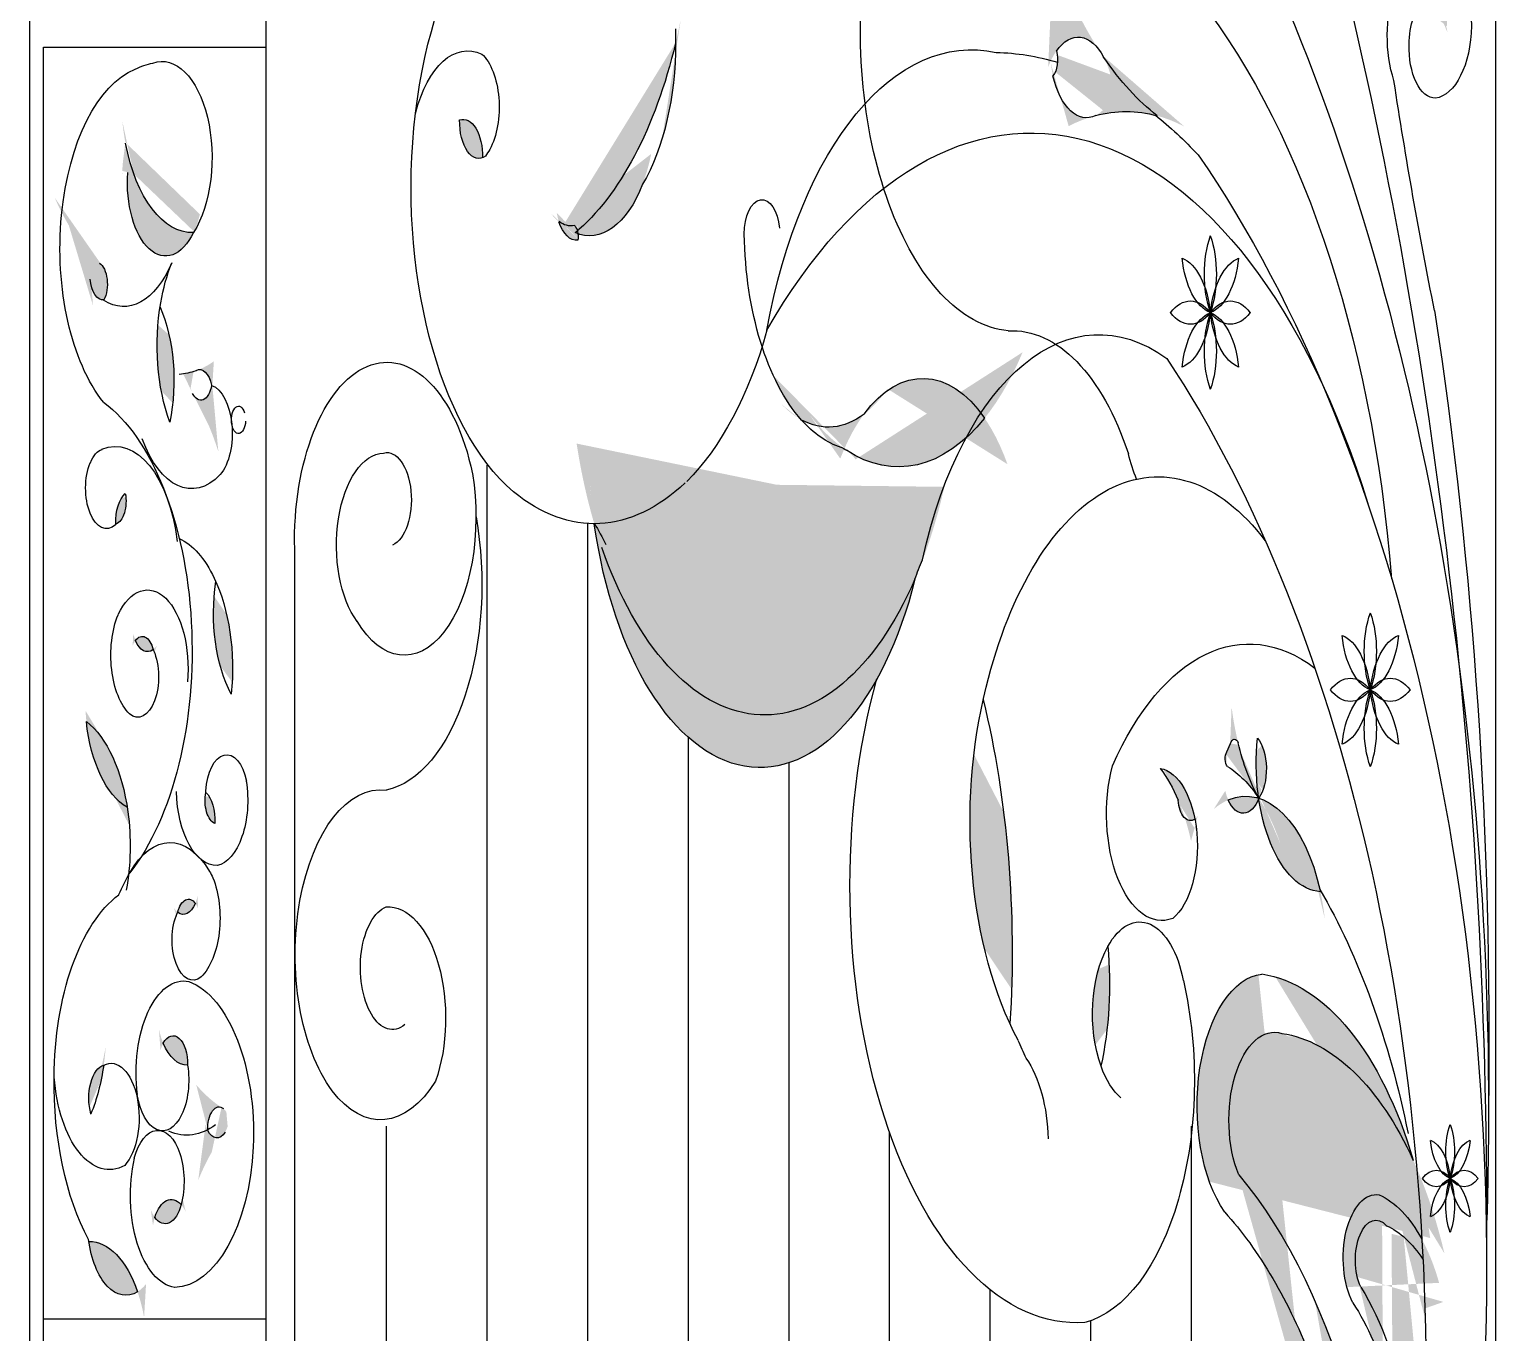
# Model space of a CAD drawing. Extents: x 12262 to 40734, y 30451 to 49613.
# Drawn here: x 37841 to 38876, y 33271 to 34187 of the extents above; entities that cross this region are included whole.
import ezdxf

# ---------------------------------------------------------------- set-up
doc = ezdxf.new("R2010")
doc.units = 0
doc.header["$LTSCALE"] = 0.85
doc.header["$MEASUREMENT"] = 0
doc.layers.get('0').update_dxf_attribs({"linetype": 'CONTINUOUS'})

# ---------------------------------------------------------------- blocks, each defined once
blk = doc.blocks.new('A$C0F9C46A4')
h = blk.add_hatch(color=256)
edge = h.paths.add_edge_path()
edge.add_ellipse((737.3, 2293.4), major_axis=(0, 49.7), ratio=0.517647, start_angle=315.8629, end_angle=396.5573, ccw=False)
edge.add_ellipse((852.4, 2575.7), major_axis=(0, 310), ratio=0.517647, start_angle=142.7199, end_angle=158.2011)
edge.add_ellipse((771, 1989.3), major_axis=(0, 301.5), ratio=0.517647, start_angle=351.9864, end_angle=367.8958)
edge.add_ellipse((743.1, 2336.1), major_axis=(0, 49.7), ratio=0.517647, start_angle=113.9706, end_angle=194.665, ccw=False)
edge.add_ellipse((716.1, 2327), major_axis=(0, 13), ratio=0.517647, start_angle=211.2447, end_angle=299.2831)
h = blk.add_hatch(color=256)
edge = h.paths.add_edge_path()
edge.add_ellipse((385.7, 2339.1), major_axis=(0, 132.5), ratio=0.517647, start_angle=221.3677, end_angle=270, ccw=False)
edge.add_ellipse((393.7, 2293.4), major_axis=(0, 89.9), ratio=0.517647, start_angle=167.4669, end_angle=233.2769, ccw=False)
edge.add_ellipse((329, 2450.1), major_axis=(0, 266.3), ratio=0.517647, start_angle=203.3533, end_angle=245.3523)
h = blk.add_hatch(color=256)
edge = h.paths.add_edge_path()
edge.add_ellipse((991.3, 2370.1), major_axis=(0, 13.2), ratio=0.517647, start_angle=95.2382, end_angle=160.4268, ccw=False)
edge.add_ellipse((979.3, 2353.6), major_axis=(0, 18.3), ratio=0.517647, start_angle=-33.2778, end_angle=-15.6528)
edge.add_ellipse((989.3, 2336.7), major_axis=(0, 37.5), ratio=0.517647, start_angle=370.3588, end_angle=382.5987, ccw=False)
edge.add_ellipse((985.9, 2352.8), major_axis=(0, 20.7), ratio=0.517647, start_angle=259.3662, end_angle=360.5884, ccw=False)
edge.add_ellipse((989.6, 2343.2), major_axis=(0, 14.5), ratio=0.517647, start_angle=-66.4212, end_angle=4.2401)
h = blk.add_hatch(color=256)
edge = h.paths.add_edge_path()
edge.add_ellipse((108.8, 2240.1), major_axis=(0, 84.6), ratio=0.517647, start_angle=70.415, end_angle=83.8791)
edge.add_line((65.3, 2249.1), (73.4, 2246.8))
edge.add_ellipse((114.2, 2301.8), major_axis=(0, 96.1), ratio=0.517647, start_angle=110.2885, end_angle=124.9097, ccw=False)
edge = h.paths.add_edge_path()
edge.add_line((73.4, 2246.8), (69.1, 2248))
edge.add_ellipse((95.7, 2241), major_axis=(0, 51.8), ratio=0.517647, start_angle=82.236, end_angle=227.0705)
edge.add_ellipse((114.2, 2301.8), major_axis=(0, 96.1), ratio=0.517647, start_angle=124.9097, end_angle=181.2923, ccw=False)
h = blk.add_hatch(color=256)
edge = h.paths.add_edge_path()
edge.add_ellipse((304.9, 2258.8), major_axis=(0, 26.5), ratio=0.517647, start_angle=268.9688, end_angle=370.3608, ccw=False)
edge.add_ellipse((315.9, 2283.8), major_axis=(0, 26), ratio=0.517647, start_angle=87.6205, end_angle=191.7092, ccw=False)
h = blk.add_hatch(color=256)
edge = h.paths.add_edge_path()
edge.add_ellipse((380.9, 2258.4), major_axis=(0, 48), ratio=0.517647, start_angle=159.7506, end_angle=185.1398)
edge.add_ellipse((381.5, 2202.9), major_axis=(0, 8.28), ratio=0.517647, start_angle=299.371, end_angle=338.1852, ccw=False)
edge.add_ellipse((329, 2450.1), major_axis=(0, 266.3), ratio=0.517647, start_angle=203.3533, end_angle=204.0768, ccw=False)
edge.add_ellipse((393.7, 2293.4), major_axis=(0, 89.9), ratio=0.517647, start_angle=167.4669, end_angle=170.0117)
edge.add_ellipse((381.5, 2202.9), major_axis=(0, 8.28), ratio=0.517647, start_angle=252.4569, end_angle=283.4631, ccw=False)
edge.add_ellipse((384.5, 2228.4), major_axis=(0, 28.1), ratio=0.517647, start_angle=122.4402, end_angle=184.1412, ccw=False)
h = blk.add_hatch(color=256)
edge = h.paths.add_edge_path()
edge.add_ellipse((-34.5, 2133.4), major_axis=(0, 154.4), ratio=0.517647, start_angle=284.8676, end_angle=293.4104, ccw=False)
edge.add_ellipse((51.6, 2175.6), major_axis=(0, 17.2), ratio=0.517647, start_angle=98.6867, end_angle=184.557)
edge.add_ellipse((46.8, 2169.5), major_axis=(0, 15.4), ratio=0.517647, start_angle=223.9966, end_angle=342.0314)
edge.add_ellipse((85.2, 2339), major_axis=(0, 169.7), ratio=0.517647, start_angle=148.2218, end_angle=155.8541, ccw=False)
h = blk.add_hatch(color=256)
edge = h.paths.add_edge_path()
edge.add_ellipse((138.5, 2126.5), major_axis=(0, 94.1), ratio=0.517647, start_angle=73.5019, end_angle=125.0491, ccw=False)
edge.add_ellipse((60.5, 2101.9), major_axis=(0, 79.4), ratio=0.517647, start_angle=248.2277, end_angle=310.3233, ccw=False)
h = blk.add_hatch(color=256)
edge = h.paths.add_edge_path()
edge.add_ellipse((102.4, 2260.3), major_axis=(0, 154.4), ratio=0.517647, start_angle=182.0864, end_angle=190.6292)
edge.add_ellipse((119.7, 2092.2), major_axis=(0, 17.2), ratio=0.517647, start_angle=290.9398, end_angle=376.8101, ccw=False)
edge.add_ellipse((120.5, 2103.2), major_axis=(0, 15.4), ratio=0.517647, start_angle=133.4653, end_angle=251.5001, ccw=False)
edge.add_ellipse((57.8, 1963.3), major_axis=(0, 169.7), ratio=0.517647, start_angle=-40.3573, end_angle=-32.725)
h = blk.add_hatch(color=256)
edge = h.paths.add_edge_path()
edge.add_ellipse((628.1, 1963.6), major_axis=(0, 139.6), ratio=0.517647, start_angle=323.094, end_angle=394.9233, ccw=False)
edge.add_ellipse((610.9, 2257.7), major_axis=(0, 216.8), ratio=0.517647, start_angle=161.0328, end_angle=212.6763, ccw=False)
edge.add_ellipse((565, 2002.3), major_axis=(0, 53.5), ratio=0.517647, start_angle=340.2323, end_angle=348.4075)
edge.add_ellipse((583.5, 2209.1), major_axis=(0, 156.4), ratio=0.517647, start_angle=149.839, end_angle=170.8442, ccw=False)
edge.add_ellipse((561.6, 2202.5), major_axis=(0, 133.6), ratio=0.517647, start_angle=164.2667, end_angle=201.3202)
h = blk.add_hatch(color=256)
edge = h.paths.add_edge_path()
edge.add_ellipse((516.8, 2132.6), major_axis=(0, 266.1), ratio=0.517647, start_angle=119.6644, end_angle=230.1034)
edge.add_ellipse((513.6, 2062.9), major_axis=(0, 233.4), ratio=0.517647, start_angle=105.3956, end_angle=244.3722, ccw=False)
h = blk.add_hatch(color=256)
edge = h.paths.add_edge_path()
edge.add_line((405, 1986.5), (400.2, 1982.2))
edge.add_ellipse((513.6, 2062.9), major_axis=(0, 233.4), ratio=0.517647, start_angle=105.3956, end_angle=110.2161, ccw=False)
edge.add_ellipse((349.2, 1887.1), major_axis=(0, 146.8), ratio=0.517647, start_angle=312.6627, end_angle=320.8751, ccw=False)
h = blk.add_hatch(color=256)
edge = h.paths.add_edge_path()
edge.add_ellipse((59.5, 2016.8), major_axis=(0, 16.2), ratio=0.517647, start_angle=189.4538, end_angle=289.5011, ccw=False)
edge.add_ellipse((71.6, 2002.9), major_axis=(0, 20.9), ratio=0.517647, start_angle=22.9546, end_angle=96.0003, ccw=False)
h = blk.add_hatch(color=256)
edge = h.paths.add_edge_path()
edge.add_ellipse((94.1, 1899), major_axis=(0, 94.1), ratio=0.517647, start_angle=259.0901, end_angle=310.6373, ccw=False)
edge.add_ellipse((170.5, 1938.2), major_axis=(0, 79.4), ratio=0.517647, start_angle=73.8159, end_angle=135.9115, ccw=False)
h = blk.add_hatch(color=256)
edge = h.paths.add_edge_path()
edge.add_ellipse((79.3, 1905.6), major_axis=(0, 16.2), ratio=0.517647, start_angle=295.0917, end_angle=395.139, ccw=False)
edge.add_ellipse((83, 1931.9), major_axis=(0, 20.9), ratio=0.517647, start_angle=128.5925, end_angle=201.6382, ccw=False)
h = blk.add_hatch(color=256)
edge = h.paths.add_edge_path()
edge.add_ellipse((22.1, 1774.4), major_axis=(0, 94.1), ratio=0.517647, start_angle=286.7827, end_angle=338.3298, ccw=False)
edge.add_ellipse((80.3, 1877.8), major_axis=(0, 79.4), ratio=0.517647, start_angle=101.5085, end_angle=163.6041, ccw=False)
h = blk.add_hatch(color=256)
edge = h.paths.add_edge_path()
edge.add_ellipse((909.1, 1832.3), major_axis=(0, 90.1), ratio=0.517647, start_angle=105.6618, end_angle=178.098, ccw=False)
edge.add_ellipse((855.2, 1699.6), major_axis=(0, 109.8), ratio=0.517647, start_angle=292.867, end_angle=350.8928, ccw=False)
edge = h.paths.add_edge_path()
edge.add_ellipse((853.3, 1824), major_axis=(0, 26.6), ratio=0.517647, start_angle=130.6981, end_angle=232.7952, ccw=False)
edge.add_ellipse((855.2, 1699.6), major_axis=(0, 109.8), ratio=0.517647, start_angle=350.8928, end_angle=372.6004, ccw=False)
edge = h.paths.add_edge_path()
edge.add_ellipse((856.4, 1828.6), major_axis=(0, 25.5), ratio=0.517647, start_angle=216.1852, end_angle=328.0179, ccw=False)
edge.add_ellipse((909.1, 1832.3), major_axis=(0, 90.1), ratio=0.517647, start_angle=78.5413, end_angle=105.6618, ccw=False)
edge = h.paths.add_edge_path()
edge.add_ellipse((843.8, 1835.8), major_axis=(0, 6.21), ratio=0.517647, start_angle=38.5536, end_angle=152.3649, ccw=False)
edge.add_line((841.8, 1840.6), (844.5, 1846.5))
edge.add_ellipse((847.2, 1843.3), major_axis=(0, 6.21), ratio=0.517647, start_angle=305.3662, end_angle=419.1774, ccw=False)
edge.add_ellipse((912.5, 1903.9), major_axis=(0, 133.9), ratio=0.517647, start_angle=115.2313, end_angle=135.8007)
edge.add_ellipse((821.5, 1702.6), major_axis=(0, 133.9), ratio=0.517647, start_angle=-38.0697, end_angle=-17.5002)
h = blk.add_hatch(color=256)
edge = h.paths.add_edge_path()
edge.add_ellipse((771.9, 1791.6), major_axis=(0, 213.7), ratio=0.517647, start_angle=66.3691, end_angle=131.718, ccw=False)
edge.add_ellipse((473.8, 1700), major_axis=(0, 419.4), ratio=0.517647, start_angle=263.0783, end_angle=295.0088, ccw=False)
h = blk.add_hatch(color=256)
edge = h.paths.add_edge_path()
edge.add_ellipse((760.6, 1731.8), major_axis=(0, 117.7), ratio=0.517647, start_angle=-50.563, end_angle=-34.4221)
edge.add_ellipse((792.6, 1774.1), major_axis=(0, 55.1), ratio=0.517647, start_angle=290.4664, end_angle=355.0957, ccw=False)
edge.add_ellipse((816.2, 1808.9), major_axis=(0, 16.7), ratio=0.517647, start_angle=97.9291, end_angle=200.9916, ccw=False)
h = blk.add_hatch(color=256)
edge = h.paths.add_edge_path()
edge.add_ellipse((131.9, 1806.2), major_axis=(0, 16.2), ratio=0.517647, start_angle=68.7955, end_angle=168.8427, ccw=False)
edge.add_ellipse((119.5, 1793.1), major_axis=(0, 20.9), ratio=0.517647, start_angle=262.2962, end_angle=335.342, ccw=False)
h = blk.add_hatch(color=256)
edge = h.paths.add_edge_path()
edge.add_ellipse((111.8, 1720.8), major_axis=(0, 16.2), ratio=0.517647, start_angle=324.614, end_angle=424.6612, ccw=False)
edge.add_ellipse((108.2, 1747.2), major_axis=(0, 20.9), ratio=0.517647, start_angle=158.1147, end_angle=231.1605, ccw=False)
h = blk.add_hatch(color=256)
edge = h.paths.add_edge_path()
edge.add_ellipse((780.8, 1656.3), major_axis=(0, 64.5), ratio=0.517647, start_angle=42.6434, end_angle=124.7454, ccw=False)
edge.add_ellipse((683.5, 1677.1), major_axis=(0, 146.6), ratio=0.517647, start_angle=246.8969, end_angle=280.4919, ccw=False)
h = blk.add_hatch(color=256)
edge = h.paths.add_edge_path()
edge.add_ellipse((856.1, 1426.2), major_axis=(0, 259), ratio=0.517647, start_angle=299.4107, end_angle=355.5771, ccw=False)
edge.add_ellipse((869.7, 1378), major_axis=(0, 265.5), ratio=0.517647, start_angle=311.3249, end_angle=355.4645)
edge.add_ellipse((875.3, 1581.6), major_axis=(0, 61.9), ratio=0.517647, start_angle=-9.4163, end_angle=128.4746)
edge.add_ellipse((734.4, 1177.6), major_axis=(0, 428.6), ratio=0.517647, start_angle=266.688, end_angle=328.5386, ccw=False)
edge.add_ellipse((776.1, 1163.6), major_axis=(0, 347.5), ratio=0.517647, start_angle=268.2253, end_angle=315.483)
edge.add_ellipse((740.4, 1178.1), major_axis=(0, 390), ratio=0.517647, start_angle=306.737, end_angle=330.3201)
edge.add_ellipse((869, 1591.6), major_axis=(0, 92.9), ratio=0.517647, start_angle=3.078, end_angle=143.4619, ccw=False)
h = blk.add_hatch(color=256)
edge = h.paths.add_edge_path()
edge.add_ellipse((110.7, 1661.5), major_axis=(0, 41.2), ratio=0.517647, start_angle=128.6408, end_angle=181.1565, ccw=False)
edge.add_ellipse((101, 1621.4), major_axis=(0, 19.6), ratio=0.517647, start_angle=266.8954, end_angle=402.9019, ccw=False)
h = blk.add_hatch(color=256)
edge = h.paths.add_edge_path()
edge.add_ellipse((2.6, 1647.4), major_axis=(0, 99.6), ratio=0.517647, start_angle=231.9417, end_angle=254.2213, ccw=False)
edge.add_ellipse((53.8, 1597.2), major_axis=(0, 23.3), ratio=0.517647, start_angle=7.3111, end_angle=118.8519, ccw=False)
h = blk.add_hatch(color=256)
edge = h.paths.add_edge_path()
edge.add_ellipse((181.7, 1444.5), major_axis=(0, 154.4), ratio=0.517647, start_angle=25.0259, end_angle=33.5687)
edge.add_ellipse((131.8, 1586.3), major_axis=(0, 17.2), ratio=0.517647, start_angle=133.8793, end_angle=219.7496, ccw=False)
edge.add_ellipse((133.3, 1575.6), major_axis=(0, 15.4), ratio=0.517647, start_angle=-23.5952, end_angle=94.4396, ccw=False)
edge.add_ellipse((162.8, 1751.6), major_axis=(0, 169.7), ratio=0.517647, start_angle=162.5822, end_angle=170.2145)
h = blk.add_hatch(color=256)
edge = h.paths.add_edge_path()
edge.add_ellipse((95.4, 1533), major_axis=(0, 24.2), ratio=0.517647, start_angle=145.0374, end_angle=243.6271, ccw=False)
edge.add_ellipse((99.8, 1499.7), major_axis=(0, 26.2), ratio=0.517647, start_angle=329.8512, end_angle=418.8133, ccw=False)
h = blk.add_hatch(color=256)
edge = h.paths.add_edge_path()
edge.add_ellipse((946.7, 1483.3), major_axis=(0, 28), ratio=0.517647, start_angle=-30.5551, end_angle=132.5668, ccw=False)
edge.add_ellipse((939.2, 1383.3), major_axis=(0, 127.4), ratio=0.517647, start_angle=322.0947, end_angle=346.9412, ccw=False)
edge.add_ellipse((509.1, 1396.6), major_axis=(0, 913.3), ratio=0.517647, start_angle=263.4916, end_angle=275.4795, ccw=False)
edge.add_line((978.8, 1293.1), (973.9, 1294.2))
edge.add_ellipse((867.6, 1306.7), major_axis=(0, 205.7), ratio=0.517647, start_angle=266.5108, end_angle=320.0153)
edge = h.paths.add_edge_path()
edge.add_line((973.9, 1294.2), (973.2, 1294.3))
edge.add_ellipse((886.9, 1294.3), major_axis=(0, 166.8), ratio=0.517647, start_angle=270, end_angle=306.9597)
edge.add_ellipse((870.5, 1306.1), major_axis=(0, 187.2), ratio=0.517647, start_angle=-61.7863, end_angle=-38.2033)
edge.add_ellipse((946.7, 1484.7), major_axis=(0, 44.6), ratio=0.517647, start_angle=-5.4453, end_angle=134.9386, ccw=False)
edge.add_ellipse((934.5, 1408), major_axis=(0, 124.3), ratio=0.517647, start_angle=316.3199, end_angle=347.0538, ccw=False)
edge.add_ellipse((509.1, 1396.6), major_axis=(0, 913.3), ratio=0.517647, start_angle=275.4795, end_angle=276.3665, ccw=False)
edge.add_ellipse((939.2, 1383.3), major_axis=(0, 127.4), ratio=0.517647, start_angle=-37.9053, end_angle=-13.0588)
edge.add_ellipse((946.7, 1483.3), major_axis=(0, 28), ratio=0.517647, start_angle=-30.5551, end_angle=132.5668)
edge.add_ellipse((867.6, 1306.7), major_axis=(0, 205.7), ratio=0.517647, start_angle=266.5108, end_angle=320.0153, ccw=False)
h = blk.add_hatch(color=256)
edge = h.paths.add_edge_path()
edge.add_ellipse((41.9, 1417.4), major_axis=(0, 79), ratio=0.517647, start_angle=303.461, end_angle=360.2587, ccw=False)
edge.add_ellipse((67.7, 1510.7), major_axis=(0, 52.2), ratio=0.517647, start_angle=105.8392, end_angle=197.8805, ccw=False)
for p, q in [((1030.7, 2743.1), (1030.7, 0)), ((9.9, 2336.1), (166.3, 2336.1)), ((9.9, 2336.1), (166.3, 2336.1)), ((9.9, 2336.1), (166.3, 2336.1)), ((9.9, 19.1), (9.9, 2336.1)), ((9.9, 19.1), (9.9, 2336.1)), ((9.9, 19.1), (9.9, 2336.1)), ((321.6, 2042.1), (321.6, 1333.5)), ((392.3, 2001.1), (392.3, 1333.5)), ((186.4, 1983.1), (186.4, 0)), ((186.4, 1983.1), (186.4, 0)), ((463.1, 1850.9), (463.1, 1333.5)), ((841.8, 1840.6), (844.5, 1846.5)), ((533.8, 1832.8), (533.8, 1333.5)), ((250.9, 1577.5), (250.9, 1333.5)), ((816.7, 1577.5), (816.7, 1333.5)), ((604.5, 1573.5), (604.5, 1333.5)), ((675.3, 1462.5), (675.3, 1333.5)), ((165.7, 1441.6), (9.4, 1441.6)), ((746, 1440.6), (746, 1333.5))]:
    blk.add_line(p, q)
at = {"linetype": 'Continuous', "ltscale": 1.5}
for p, q in [((0, 2355.3), (0, 0)), ((166.3, 2355.3), (166.3, 0))]:
    blk.add_line(p, q, dxfattribs=at)
at = {"extrusion": (0, 0, -1)}
for centre, major_axis, start_param, end_param in [((651.1, 1870), (0, 599.4), -0.30036, 1.416112), ((389.3, 2237.1), (0, 233.7), 3.558082, 6.319421), ((-42.2, 1511.2), (0, 2060.5), 1.092716, 1.58744), ((693.9, 2348.3), (0, 212), 3.194448, 5.000864), ((985.6, 2344.3), (0, 59.9), 4.154531, 6.408787), ((986.8, 2352.1), (0, 52), 0.101291, 3.081981), ((387.7, 1589.9), (0, 1232.7), 0.855403, 1.634657), ((989.3, 2336.7), (0, 37.5), -1.538896, -0.477051), ((385.7, 2339.1), (0, 132.5), 1.49612, 1.570796), ((662.3, 2039.9), (0, 294.3), -1.234708, 0.113913), ((737.3, 2293.4), (0, 49.7), -0.638045, 0.770338), ((93.3, 2258.3), (0, 67.7), -0.186508, 2.460398), ((308.1, 2254.3), (0, 79.2), -1.1102, 0.242635), ((308.9, 2294), (0, 41.2), 0.442205, 2.38288), ((329, 2450.1), (0, 266.3), 2.000979, 2.734), ((385.7, 2339.1), (0, 132.5), 1.570796, 2.419591), ((676.2, 1748.2), (0, 584.2), 0.011498, 0.154585), ((716.1, 2327), (0, 13), 1.059709, 2.596269), ((988.4, 2335.9), (0, 35.7), 3.140389, 4.766815), ((88.1, 2194.7), (0, 128.7), 3.712647, 6.074799), ((96.5, 2145.2), (0, 180.6), -0.239249, -0.10426), ((852.4, 2575.7), (0, 310), 3.522056, 3.792254), ((743.1, 2336.1), (0, 49.7), 2.88564, 4.294024), ((1979.7, 2894.3), (0, 2055.3), 4.34227, 4.425433), ((704, 1743.5), (0, 532.2), -0.738696, 1.035172), ((771, 1989.3), (0, 301.5), -0.137808, 0.139863), ((315.9, 2283.8), (0, 26), 2.787514, 4.75392), ((304.9, 2258.8), (0, 26.5), -0.180831, 1.588794), ((676.2, 1748.2), (0, 584.2), 0.391369, 0.501775), ((114.2, 2301.8), (0, 96.1), 3.119038, 4.358287), ((308.9, 2294), (0, 41.2), 2.38288, 2.563503), ((517.2, 1476.9), (0, 979.7), 0.643948, 2.734002), ((95.7, 2241), (0, 51.8), 2.320058, 4.847897), ((393.7, 2293.4), (0, 89.9), 2.211735, 3.360337), ((515, 2204.8), (0, 24.1), 4.707291, 7.688356), ((384.5, 2228.4), (0, 28.1), 3.069314, 4.146201), ((380.9, 2258.4), (0, 48), 3.051887, 3.495011), ((381.5, 2202.9), (0, 8.28), 0.380741, 1.876981), ((583.5, 2209.1), (0, 156.4), 3.668002, 4.683713), ((851.2, 2176.5), (0, 48.6), 4.121913, 5.302865), ((809.3, 2176.5), (0, 48.6), 0.98032, 2.161272), ((805.5, 2140), (0, 48.6), 0.194922, 1.375874), ((835.1, 2197.1), (0, 48.6), 3.336515, 4.517467), ((855, 2140), (0, 48.6), -1.375874, -0.194922), ((825.4, 2197.1), (0, 48.6), 1.765718, 2.946671), ((46.8, 2169.5), (0, 15.4), 0.313611, 2.373706), ((66.2, 2238.6), (0, 84.9), 2.262328, 3.467722), ((138.5, 2126.5), (0, 94.1), -1.247843, -0.913931), ((51.6, 2175.6), (0, 17.2), 3.062059, 4.560778), ((751.9, 1873), (0, 260.9), -1.166332, 0.361305), ((138.5, 2126.5), (0, 94.1), 4.100667, 5.035342), ((816.2, 2109), (0, 48.6), -0.590476, 0.590476), ((844.3, 2109), (0, 48.6), -0.590476, 0.590476), ((60.5, 2101.9), (0, 79.4), 0.867022, 1.950794), ((816.2, 2189.8), (0, 48.6), 2.551117, 3.732069), ((835.1, 2101.7), (0, 48.6), -1.375874, -0.194922), ((805.5, 2158.8), (0, 48.6), 1.765718, 2.946671), ((851.2, 2122.3), (0, 48.6), 4.121913, 5.302865), ((844.3, 2189.8), (0, 48.6), 2.551117, 3.732069), ((825.4, 2101.7), (0, 48.6), 0.194922, 1.375874), ((855, 2158.8), (0, 48.6), 3.336515, 4.517467), ((809.3, 2122.3), (0, 48.6), 0.98032, 2.161272), ((83.8, 1637.6), (0, 1820.4), 1.284949, 1.597007), ((401.8, 2259.3), (0, 256.5), 2.067708, 2.670466), ((691, 1949.8), (0, 186.9), -0.029744, 1.003931), ((251.3, 1989.1), (0, 125.4), 4.664038, 7.469298), ((509.1, 1396.6), (0, 913.3), 0.661775, 2.683432), ((102.4, 2260.3), (0, 154.4), 2.956078, 3.105179), ((119.7, 2092.2), (0, 17.2), -0.293392, 1.205328), ((628.1, 1963.6), (0, 139.6), -0.609526, 0.644132), ((120.5, 2103.2), (0, 15.4), 1.89368, 3.953776), ((124.9, 2064.6), (0, 34.2), 0.179793, 2.589534), ((17.7, 1911.9), (0, 186.7), 0.363885, 2.563422), ((147, 2074), (0, 9.64), 1.653759, 7.314667), ((561.6, 2202.5), (0, 133.6), 2.769484, 3.41619), ((583.5, 2209.1), (0, 156.4), 3.301392, 3.668002), ((610.9, 2257.7), (0, 216.8), 2.571283, 3.472632), ((60.5, 1969.3), (0, 86), -0.216088, 1.346436), ((53.1, 2028.5), (0, 25.1), -0.910631, -0.16015), ((114, 2107), (0, 81.4), 2.643646, 4.108467), ((249.4, 1985.8), (0, 64.8), 3.741339, 6.269846), ((251.4, 2018), (0, 33), -0.141379, 2.914377), ((565, 2002.3), (0, 53.5), 0.202327, 0.345011), ((54.2, 2026), (0, 28.4), 2.704898, 5.393819), ((793.5, 1775.8), (0, 258.2), -1.129684, 0.599012), ((814.1, 2087.7), (0, 88.5), 4.036832, 4.274066), ((263.5, 2005.9), (0, 97.4), 1.253908, 3.856714), ((71.6, 2002.9), (0, 20.9), 4.607663, 5.882552), ((59.5, 2016.8), (0, 16.2), 1.230438, 2.976592), ((397.1, 2279.9), (0, 278.9), 2.683607, 3.545494), ((54.2, 2026), (0, 28.4), 2.671835, 2.704898), ((242.7, 1958.4), (0, 145.6), 1.2386, 3.033243), ((349.2, 1887.1), (0, 146.8), 0.682859, 0.828112), ((513.6, 2062.9), (0, 233.4), 2.018086, 4.443686), ((94.1, 1899), (0, 94.1), 0.233475, 0.826535), ((516.8, 2132.6), (0, 266.1), 2.267123, 4.12086), ((725.9, 1826.1), (0, 241.5), -0.973582, -0.902788), ((83, 1899.4), (0, 55), -0.816154, 1.746854), ((170.5, 1938.2), (0, 79.4), 3.911083, 4.994855), ((94.1, 1899), (0, 94.1), 0.826535, 1.76121), ((81.2, 1908.5), (0, 46.3), 3.612182, 5.374146), ((857.5, 1672.2), (0, 244.2), -0.864553, 0.374678), ((963.6, 1911.3), (0, 48.6), 4.121913, 5.302865), ((921.8, 1911.3), (0, 48.6), 0.98032, 2.161272), ((79.3, 1905.6), (0, 16.2), -0.61329, 1.132863), ((83, 1931.9), (0, 20.9), 2.763935, 4.038823), ((918, 1874.8), (0, 48.6), 0.194922, 1.375874), ((947.5, 1931.9), (0, 48.6), 3.336515, 4.517467), ((967.4, 1874.8), (0, 48.6), -1.375874, -0.194922), ((937.8, 1931.9), (0, 48.6), 1.765718, 2.946671), ((76.1, 1893.3), (0, 28.4), 0.861169, 3.550091), ((76.1, 1893.3), (0, 28.4), 0.828106, 0.861169), ((736, 1746.6), (0, 307.4), 3.103471, 5.205107), ((771.9, 1791.6), (0, 213.7), 3.908749, 5.170144), ((928.6, 1843.8), (0, 48.6), -0.590476, 0.590476), ((956.7, 1843.8), (0, 48.6), -0.590476, 0.590476), ((473.8, 1700), (0, 419.4), 1.13431, 1.691603), ((928.6, 1924.6), (0, 48.6), 2.551117, 3.732069), ((947.5, 1836.5), (0, 48.6), -1.375874, -0.194922), ((918, 1893.6), (0, 48.6), 1.765718, 2.946671), ((963.6, 1857.1), (0, 48.6), 4.121913, 5.302865), ((956.7, 1924.6), (0, 48.6), 2.551117, 3.732069), ((937.8, 1836.5), (0, 48.6), 0.194922, 1.375874), ((967.4, 1893.6), (0, 48.6), 3.336515, 4.517467), ((921.8, 1857.1), (0, 48.6), 0.98032, 2.161272), ((22.1, 1774.4), (0, 94.1), 0.378216, 1.312891), ((80.3, 1877.8), (0, 79.4), 3.427756, 4.511528), ((847.2, 1843.3), (0, 6.21), -1.03284, 0.95354), ((912.5, 1903.9), (0, 133.9), 3.913016, 4.272021), ((909.1, 1832.3), (0, 90.1), 3.172256, 4.912381), ((856.4, 1828.6), (0, 25.5), 0.558192, 2.510042), ((138.7, 1810.2), (0, 28.4), -1.472401, 1.21652), ((843.8, 1835.8), (0, 6.21), 3.623917, 5.610298), ((796.1, 1797.1), (0, 75.1), 2.943843, 5.175976), ((760.6, 1731.8), (0, 117.7), 0.60078, 0.882491), ((792.6, 1774.1), (0, 55.1), 0.085596, 1.394514), ((821.5, 1702.6), (0, 133.9), 0.305437, 0.664441), ((131.7, 1815.6), (0, 55), 3.133461, 4.659574), ((138.7, 1810.2), (0, 28.4), -1.505464, -1.472401), ((129.5, 1806.7), (0, 46.3), 1.278611, 3.040575), ((246.9, 1697.9), (0, 116), 2.442284, 6.349535), ((855.2, 1699.6), (0, 109.8), -0.219919, 1.173693), ((131.9, 1806.2), (0, 16.2), 3.336324, 5.082478), ((119.5, 1793.1), (0, 20.9), 0.430364, 1.705253), ((816.2, 1808.9), (0, 16.7), 2.77522, 4.574), ((853.3, 1824), (0, 26.6), 2.220143, 4.002073), ((22.1, 1774.4), (0, 94.1), 1.312891, 1.90595), ((98.8, 1695.8), (0, 81), -0.741677, 0.724251), ((792.6, 1774.1), (0, 55.1), 1.394514, 2.739541), ((157.9, 1577.2), (0, 245.6), -0.844929, -0.758094), ((110, 1723.8), (0, 46.3), 0.913351, 2.675315), ((108.1, 1714.6), (0, 55), 0.70585, 0.820466), ((88.7, 1611.8), (0, 137.7), -1.570796, -0.370849), ((753, 1408.1), (0, 448.9), 0.725878, 1.196483), ((111.8, 1720.8), (0, 16.2), -1.128551, 0.617602), ((108.2, 1747.2), (0, 20.9), 2.248674, 3.523563), ((255.2, 1688.9), (0, 43.5), 2.742635, 6.090996), ((252, 1653.3), (0, 78.4), -0.028283, 2.169073), ((115, 1708.5), (0, 28.4), 2.737406, 5.426328), ((115, 1708.5), (0, 28.4), -0.856857, -0.823794), ((780.6, 1658), (0, 63), -0.758164, 1.218818), ((780.8, 1656.3), (0, 64.5), 4.105968, 5.538918), ((683.5, 1677.1), (0, 146.6), 1.387679, 1.974022), ((108.5, 1614.7), (0, 64.8), 4.477494, 6.392248), ((101.3, 1572.6), (0, 108.6), 0.193458, 3.128206), ((730.2, 1609.5), (0, 171.6), 1.148747, 3.006686), ((869, 1591.6), (0, 92.9), 3.779303, 6.229465), ((856.1, 1426.2), (0, 259), 0.077194, 1.057483), ((875.3, 1581.6), (0, 61.9), 4.04088, 6.447531), ((101, 1621.4), (0, 19.6), -0.748779, 1.624981), ((1801.1, 3433.2), (0, 2790.8), 4.007609, 4.013512), ((869.7, 1378), (0, 265.5), 0.079159, 0.849541), ((110.7, 1661.5), (0, 41.2), 3.121408, 4.037979), ((53.8, 1597.2), (0, 23.3), 4.208828, 6.155583), ((2.6, 1647.4), (0, 99.6), 1.846187, 2.235038), ((57.3, 1583.3), (0, 38.3), -0.255764, 2.632336), ((93.5, 1609.8), (0, 35.7), 1.270844, 4.423116), ((677.4, 1565.1), (0, 75), 0.640391, 1.526088), ((780.8, 1656.3), (0, 64.5), 3.554509, 4.105968), ((96.8, 1607.9), (0, 153.5), 3.911517, 4.737936), ((56.2, 1622.6), (0, 75.7), 2.863766, 4.569605), ((133.3, 1575.6), (0, 15.4), 4.634903, 6.694999), ((90.2, 1538.8), (0, 35.7), -1.101451, 2.05082), ((110.6, 1679.5), (0, 108.4), 2.7727, 3.366264), ((131.8, 1586.3), (0, 17.2), 2.447831, 3.946551), ((1013.5, 1559.6), (0, 34.1), 4.121913, 5.302865), ((984.2, 1559.6), (0, 34.1), 0.98032, 2.161272), ((981.6, 1534), (0, 34.1), 0.194922, 1.375874), ((1002.3, 1574), (0, 34.1), 3.336515, 4.517467), ((1016.2, 1534), (0, 34.1), -1.375874, -0.194922), ((995.5, 1574), (0, 34.1), 1.765718, 2.946671), ((104.5, 1528.7), (0, 64.8), 3.212601, 5.127356), ((734.4, 1177.6), (0, 428.6), 0.549104, 1.628602), ((989.1, 1512.3), (0, 34.1), -0.590476, 0.590476), ((1008.7, 1512.3), (0, 34.1), -0.590476, 0.590476), ((989.1, 1568.9), (0, 34.1), 2.551117, 3.732069), ((1002.3, 1507.2), (0, 34.1), -1.375874, -0.194922), ((981.6, 1547.2), (0, 34.1), 1.765718, 2.946671), ((1013.5, 1521.7), (0, 34.1), 4.121913, 5.302865), ((1008.7, 1568.9), (0, 34.1), 2.551117, 3.732069), ((995.5, 1507.2), (0, 34.1), 0.194922, 1.375874), ((1016.2, 1547.2), (0, 34.1), 3.336515, 4.517467), ((984.2, 1521.7), (0, 34.1), 0.98032, 2.161272), ((99.8, 1499.7), (0, 26.2), -1.026486, 0.526196), ((946.7, 1484.7), (0, 44.6), 3.928063, 6.378224), ((934.5, 1408), (0, 124.3), 0.225954, 0.762362), ((95.4, 1533), (0, 24.2), 2.03109, 3.751805), ((740.4, 1178.1), (0, 390), 0.518013, 0.929615), ((946.7, 1483.3), (0, 28), 3.969458, 6.816473), ((939.2, 1383.3), (0, 127.4), 0.227919, 0.661571), ((67.7, 1510.7), (0, 52.2), 2.829518, 4.460837), ((41.9, 1417.4), (0, 79), -0.004516, 0.986792), ((867.6, 1306.7), (0, 205.7), 0.697864, 1.777362), ((870.5, 1306.1), (0, 187.2), 0.666773, 1.078375)]:
    blk.add_ellipse(centre, major_axis=major_axis, ratio=0.517647, start_param=start_param, end_param=end_param, dxfattribs=at)

msp = doc.modelspace()

# ---------------------------------------------------------------- block references
msp.add_blockref('A$C0F9C46A4', (37840.7, 31838.2))

doc.saveas('drawing.dxf')
